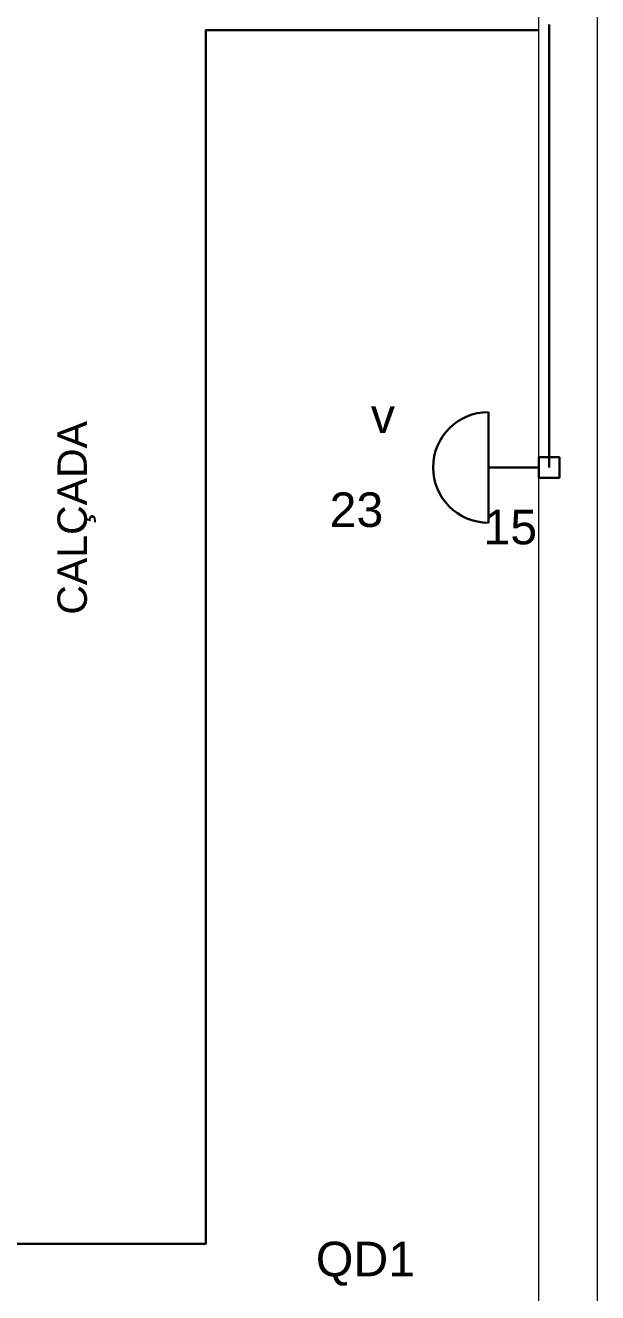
# Model space of a CAD drawing. Header units: millimetres. Extents: x 0 to 55.3, y 20.8 to 61.4.
# Drawn here: x 13.539 to 15, y 30.1 to 33.338 of the extents above; entities that cross this region are included whole.
import ezdxf

# ---------------------------------------------------------------- set-up
doc = ezdxf.new("R2010")
doc.units = ezdxf.units.MM
for name, color, linetype, lineweight in [('ARQ_-_CALÇADA', 1, 'Continuous', 30), ('ARQ_-_TXT__15', 54, 'Continuous', 5), ('EL-Condutos', 4, 'Continuous', 30), ('EL-Textos_fios', 2, 'Continuous', 20), ('EL-Textos_pontos', 2, 'Continuous', 30), ('LOTE', 7, 'Continuous', 20), ('P-SIMBOL', 3, 'Continuous', 30)]:
    doc.layers.add(name, color=color, linetype=linetype, lineweight=lineweight)
doc.styles.add('Arial', font='Arial')
doc.styles.add('simplex', font='Arial')

msp = doc.modelspace()

# ---------------------------------------------------------------- linework, layer by layer
at = {"layer": 'ARQ_-_CALÇADA', "flags": 128}
msp.add_lwpolyline([(14.850002, 33.325499), (14.000002, 33.325499), (14.000002, 30.224499), (8.600002, 30.224499), (8.600002, 30.724499)], dxfattribs=at)
at = {"layer": 'EL-Condutos', "linetype": 'Continuous', "flags": 128}
msp.add_lwpolyline([(14.876242, 33.340469), (14.876243, 33.334593), (14.876243, 33.328717), (14.876243, 33.322841), (14.876244, 33.316965), (14.876244, 33.311089), (14.876244, 33.305212), (14.876245, 33.299336), (14.876245, 33.29346), (14.876245, 33.287583), (14.876245, 33.281707), (14.876246, 33.27583), (14.876246, 33.269953), (14.876246, 33.264077), (14.876247, 33.257867), (14.876247, 33.251656), (14.876247, 33.245446), (14.876248, 33.239236), (14.876248, 33.233025), (14.876248, 33.226815), (14.876249, 33.220604), (14.876249, 33.214394), (14.876249, 33.208184), (14.876249, 33.201974), (14.87625, 33.195764), (14.87625, 33.189554), (14.87625, 33.183344), (14.876251, 33.177135), (14.876251, 33.170926), (14.876251, 33.164717), (14.876252, 33.158508), (14.876252, 33.152299), (14.876252, 33.146091), (14.876253, 33.139883), (14.876253, 33.133301), (14.876253, 33.126719), (14.876254, 33.120137), (14.876254, 33.113555), (14.876254, 33.106974), (14.876255, 33.100392), (14.876255, 33.09381), (14.876255, 33.087228), (14.876256, 33.080646), (14.876256, 33.074063), (14.876256, 33.06748), (14.876257, 33.060896), (14.876257, 33.054312), (14.876257, 33.047726), (14.876258, 33.04114), (14.876258, 33.034553), (14.876258, 33.027965), (14.876259, 33.021376), (14.876259, 33.014786), (14.876259, 33.008194), (14.87626, 33.001185), (14.87626, 32.994174), (14.876261, 32.987163), (14.876261, 32.980151), (14.876261, 32.973139), (14.876262, 32.966127), (14.876262, 32.959116), (14.876262, 32.952106), (14.876263, 32.945097), (14.876263, 32.93809), (14.876263, 32.931085), (14.876264, 32.924082), (14.876264, 32.917081), (14.876265, 32.910084), (14.876265, 32.90309), (14.876265, 32.8961), (14.876266, 32.889114), (14.876266, 32.882133), (14.876266, 32.875156), (14.876267, 32.868185), (14.876267, 32.860763), (14.876268, 32.853347), (14.876268, 32.845933), (14.876268, 32.838522), (14.876269, 32.831111), (14.876269, 32.8237), (14.87627, 32.816286), (14.87627, 32.808868), (14.87627, 32.801444), (14.876271, 32.794014), (14.876271, 32.786576), (14.876271, 32.779128), (14.876272, 32.771669), (14.876272, 32.764198), (14.876273, 32.756713), (14.876273, 32.749212), (14.876273, 32.741695), (14.876274, 32.734159), (14.876274, 32.726603), (14.876275, 32.719027), (14.876275, 32.71092), (14.876275, 32.702793), (14.876276, 32.694652), (14.876276, 32.686504), (14.876277, 32.678353), (14.876277, 32.670207), (14.876278, 32.66207), (14.876278, 32.653949), (14.876279, 32.64585), (14.876279, 32.637779), (14.876279, 32.629741), (14.87628, 32.621743), (14.87628, 32.61379), (14.876281, 32.605889), (14.876281, 32.598045), (14.876281, 32.590264), (14.876282, 32.582553), (14.876282, 32.574917), (14.876283, 32.567362), (14.876283, 32.559894), (14.876283, 32.552017), (14.876284, 32.544221), (14.876284, 32.536482), (14.876285, 32.528776), (14.876285, 32.521079), (14.876286, 32.513365), (14.876286, 32.50561), (14.876286, 32.49779), (14.876287, 32.48988), (14.876287, 32.481856), (14.876288, 32.473694), (14.876288, 32.465369), (14.876289, 32.456856), (14.876289, 32.448131), (14.876289, 32.439169), (14.87629, 32.429947), (14.87629, 32.42044), (14.876291, 32.410622), (14.876291, 32.400471), (14.876292, 32.38996), (14.876293, 32.378329), (14.876293, 32.36636), (14.876294, 32.354156), (14.876295, 32.341817), (14.876295, 32.329445), (14.876296, 32.317139), (14.876297, 32.305002), (14.876297, 32.293133), (14.876298, 32.281634), (14.876298, 32.270605), (14.876299, 32.260148), (14.876299, 32.250363), (14.8763, 32.241352), (14.8763, 32.233215), (14.876301, 32.226053), (14.876301, 32.219966), (14.876301, 32.215057), (14.876302, 32.211425), (14.876302, 32.209172), (14.876302, 32.208399)], dxfattribs=at)
at = {"layer": 'LOTE'}
msp.add_line((15.000002, 29.075499), (15.000002, 54.075499), dxfattribs=at)
at = {"layer": 'LOTE', "color": 1}
msp.add_line((14.850002, 29.075499), (14.850002, 53.925499), dxfattribs=at)
at = {"layer": 'P-SIMBOL'}
for p, q in [((14.721302, 32.067149), (14.721302, 32.349649)), ((14.849802, 32.181899), (14.849802, 32.234899)), ((14.849802, 32.234899), (14.902802, 32.234899)), ((14.902802, 32.234899), (14.902802, 32.181899)), ((14.721302, 32.208399), (14.849802, 32.208399)), ((14.902802, 32.181899), (14.849802, 32.181899))]:
    msp.add_line(p, q, dxfattribs=at)
msp.add_arc((14.721302, 32.208399), 0.14125, 90, 270, dxfattribs=at)

# ---------------------------------------------------------------- texts
at = {"layer": 'ARQ_-_TXT__15', "color": 1, "insert": (13.719502, 32.079499), "char_height": 0.075, "width": 0.63, "attachment_point": 8, "rotation": 90.00021, "line_spacing_factor": 0.798, "style": 'simplex'}
msp.add_mtext('CALÇADA', dxfattribs=at)
at = {"layer": 'EL-Textos_fios', "insert": (14.407502, 30.117621), "char_height": 0.08825, "width": 0.3177, "attachment_point": 8, "line_spacing_factor": 0.798, "style": 'Arial'}
msp.add_mtext('QD1', dxfattribs=at)
at = {"layer": 'EL-Textos_pontos', "char_height": 0.08825, "attachment_point": 8, "line_spacing_factor": 0.798, "style": 'Arial'}
for s, insert, width in [('v', (14.452002, 32.296621), 0.1059), ('23', (14.384502, 32.055121), 0.2118), ('15', (14.777002, 32.010621), 0.2118)]:
    msp.add_mtext(s, dxfattribs=dict(at, insert=insert, width=width))

doc.saveas('drawing.dxf')
